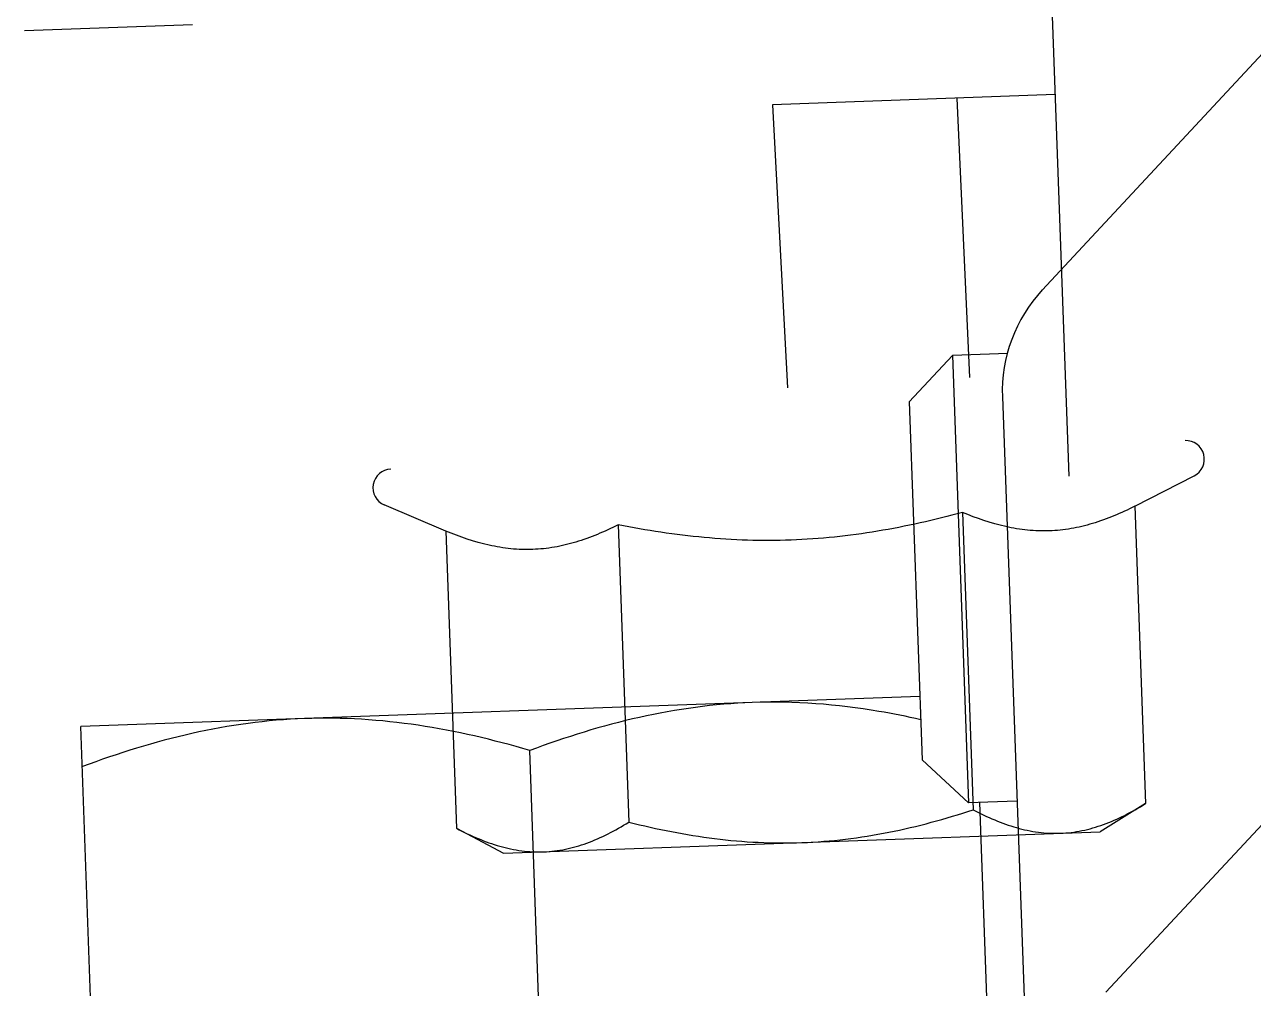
# Model space of a CAD drawing. Header units: millimetres. Extents: x 8884 to 18446, y 10737 to 16556.
# Drawn here: x 11181.022 to 11182.669, y 15458.398 to 15459.69 of the extents above; entities that cross this region are included whole.
import ezdxf

# ---------------------------------------------------------------- set-up
doc = ezdxf.new("R2010")
doc.units = ezdxf.units.MM
doc.layers.add('ENSAMBLES', color=7, linetype='Continuous')

msp = doc.modelspace()

# ---------------------------------------------------------------- linework, layer by layer
at = {"color": 252, "linetype": 'Continuous'}
for p, q in [((11182.3424, 15461.2834, 84.487), (11182.4214, 15459.0848, 84.487)), ((11182.386, 15459.3342, 84.487), (11182.8512, 15459.8341, 84.487)), ((11182.4031, 15459.5962, 84.487), (11182.0243, 15459.5826, 84.487)), ((11182.0243, 15459.5826, 84.487), (11182.0446, 15459.203, 84.487)), ((11182.2889, 15459.2171, 84.487), (11182.2719, 15459.5915, 84.487)), ((11182.2655, 15459.2463, 84.487), (11182.2077, 15459.1842, 84.487)), ((11182.3398, 15459.2489, 84.487), (11182.2655, 15459.2463, 84.487)), ((11182.2655, 15459.2463, 84.487), (11182.2871, 15458.6467, 84.487)), ((11182.2077, 15459.1842, 84.487), (11182.225, 15458.7045, 84.487)), ((11182.3326, 15459.1908, 84.487), (11182.5219, 15453.9271, 84.487)), ((11182.5098, 15459.0444, 84.487), (11182.5896, 15459.0852, 84.487)), ((11181.5867, 15459.0112, 84.487), (11181.5042, 15459.0461, 84.487)), ((11182.279, 15459.0361, 84.487), (11182.2934, 15458.6376, 84.487)), ((11182.5098, 15459.0444, 84.487), (11182.5242, 15458.6459, 84.487)), ((11181.8175, 15459.0195, 84.487), (11181.8318, 15458.621, 84.487)), ((11181.5867, 15459.0112, 84.487), (11181.601, 15458.6127, 84.487)), ((11182.2219, 15458.7894, 84.487), (11181.0977, 15458.749, 84.487)), ((11181.1199, 15458.1298, 84.487), (11181.0977, 15458.749, 84.487)), ((11181.7195, 15458.1514, 84.487), (11181.6992, 15458.717, 84.487)), ((11182.2871, 15458.6467, 84.487), (11182.225, 15458.7045, 84.487)), ((11182.3521, 15458.649, 84.487), (11182.2871, 15458.6467, 84.487)), ((11182.3192, 15458.1729, 84.487), (11182.3021, 15458.6472, 84.487)), ((11182.5242, 15458.6459, 84.487), (11182.4636, 15458.608, 84.487)), ((11182.4713, 15458.3931, 84.487), (11182.7122, 15458.6519, 84.487)), ((11181.601, 15458.6127, 84.487), (11181.6641, 15458.5792, 84.487)), ((11181.6641, 15458.5792, 84.487), (11182.4636, 15458.608, 84.487))]:
    msp.add_line(p, q, dxfattribs=at)
for centre, radius, start, end in [((11182.5324, 15459.198, 84.487), 0.2, 137.0597, 182.0597), ((11182.5782, 15459.1074, 84.487), 0.025, 297.0597, 92.0597), ((11181.5139, 15459.0692, 84.487), 0.025, 92.0597, 247.0597)]:
    msp.add_arc(centre, radius, start, end, dxfattribs=at)
for points, start_tangent, end_tangent in [([(11182.279, 15459.0361, 84.487), (11182.1652, 15459.0109, 84.487), (11182.0493, 15458.999, 84.487)], (-0.96509, -0.261918), (-0.999354, -0.03594)), ([(11182.5098, 15459.0444, 84.487), (11182.4533, 15459.0212, 84.487), (11182.4245, 15459.0144, 84.487), (11182.3955, 15459.0114, 84.487), (11182.3663, 15459.0123, 84.487), (11182.3371, 15459.0171, 84.487), (11182.279, 15459.0361, 84.487)], (-0.890533, -0.454918), (-0.920911, 0.389773)), ([(11181.8175, 15459.0195, 84.487), (11181.7609, 15458.9963, 84.487), (11181.7321, 15458.9895, 84.487), (11181.7031, 15458.9865, 84.487), (11181.6739, 15458.9874, 84.487), (11181.6447, 15458.9922, 84.487), (11181.5867, 15459.0112, 84.487)], (-0.890533, -0.454918), (-0.920911, 0.389773)), ([(11182.0493, 15458.999, 84.487), (11181.9328, 15459.0025, 84.487), (11181.8175, 15459.0195, 84.487)], (-0.999354, -0.03594), (-0.981411, 0.191916)), ([(11181.9971, 15458.7813, 84.487), (11181.8461, 15458.7614, 84.487), (11181.6992, 15458.717, 84.487)], (-0.999354, -0.03594), (-0.936705, -0.350119)), ([(11182.2231, 15458.7583, 84.487), (11182.167, 15458.7695, 84.487), (11181.9971, 15458.7813, 84.487)], (-0.975224, 0.22122), (-0.999354, -0.03594)), ([(11181.3975, 15458.7598, 84.487), (11181.2465, 15458.7399, 84.487), (11181.0996, 15458.6954, 84.487)], (-0.999354, -0.03594), (-0.936705, -0.350119)), ([(11181.6992, 15458.717, 84.487), (11181.5495, 15458.7508, 84.487), (11181.3975, 15458.7598, 84.487)], (-0.959436, 0.281928), (-0.999354, -0.03594)), ([(11182.4101, 15458.6061, 84.487), (11182.4392, 15458.6096, 84.487), (11182.468, 15458.6178, 84.487), (11182.4964, 15458.6301, 84.487), (11182.5242, 15458.6459, 84.487)], (0.999354, 0.03594), (0.847496, 0.530802)), ([(11182.0639, 15458.5936, 84.487), (11182.1802, 15458.6074, 84.487), (11182.2934, 15458.6376, 84.487)], (0.999354, 0.03594), (0.95018, 0.311701)), ([(11182.2934, 15458.6376, 84.487), (11182.3222, 15458.6239, 84.487), (11182.3514, 15458.6136, 84.487), (11182.3807, 15458.6075, 84.487), (11182.4101, 15458.6061, 84.487)], (0.883436, -0.468552), (0.999354, 0.03594)), ([(11181.601, 15458.6127, 84.487), (11181.6299, 15458.599, 84.487), (11181.659, 15458.5887, 84.487), (11181.6883, 15458.5826, 84.487), (11181.7177, 15458.5812, 84.487)], (0.883436, -0.468552), (0.999354, 0.03594)), ([(11181.7177, 15458.5812, 84.487), (11181.7469, 15458.5847, 84.487), (11181.7757, 15458.5929, 84.487), (11181.804, 15458.6052, 84.487), (11181.8318, 15458.621, 84.487)], (0.999354, 0.03594), (0.847496, 0.530802)), ([(11181.8318, 15458.621, 84.487), (11181.9469, 15458.599, 84.487), (11182.0639, 15458.5936, 84.487)], (0.970116, -0.242641), (0.999354, 0.03594))]:
    msp.add_spline(points, degree=3, dxfattribs=dict(at, start_tangent=start_tangent, end_tangent=end_tangent))
at = {"layer": 'ENSAMBLES', "color": 252, "linetype": 'Continuous'}
msp.add_line((11181.0221, 15459.6819, 84.487), (11181.247, 15459.69, 84.487), dxfattribs=at)

doc.saveas('drawing.dxf')
